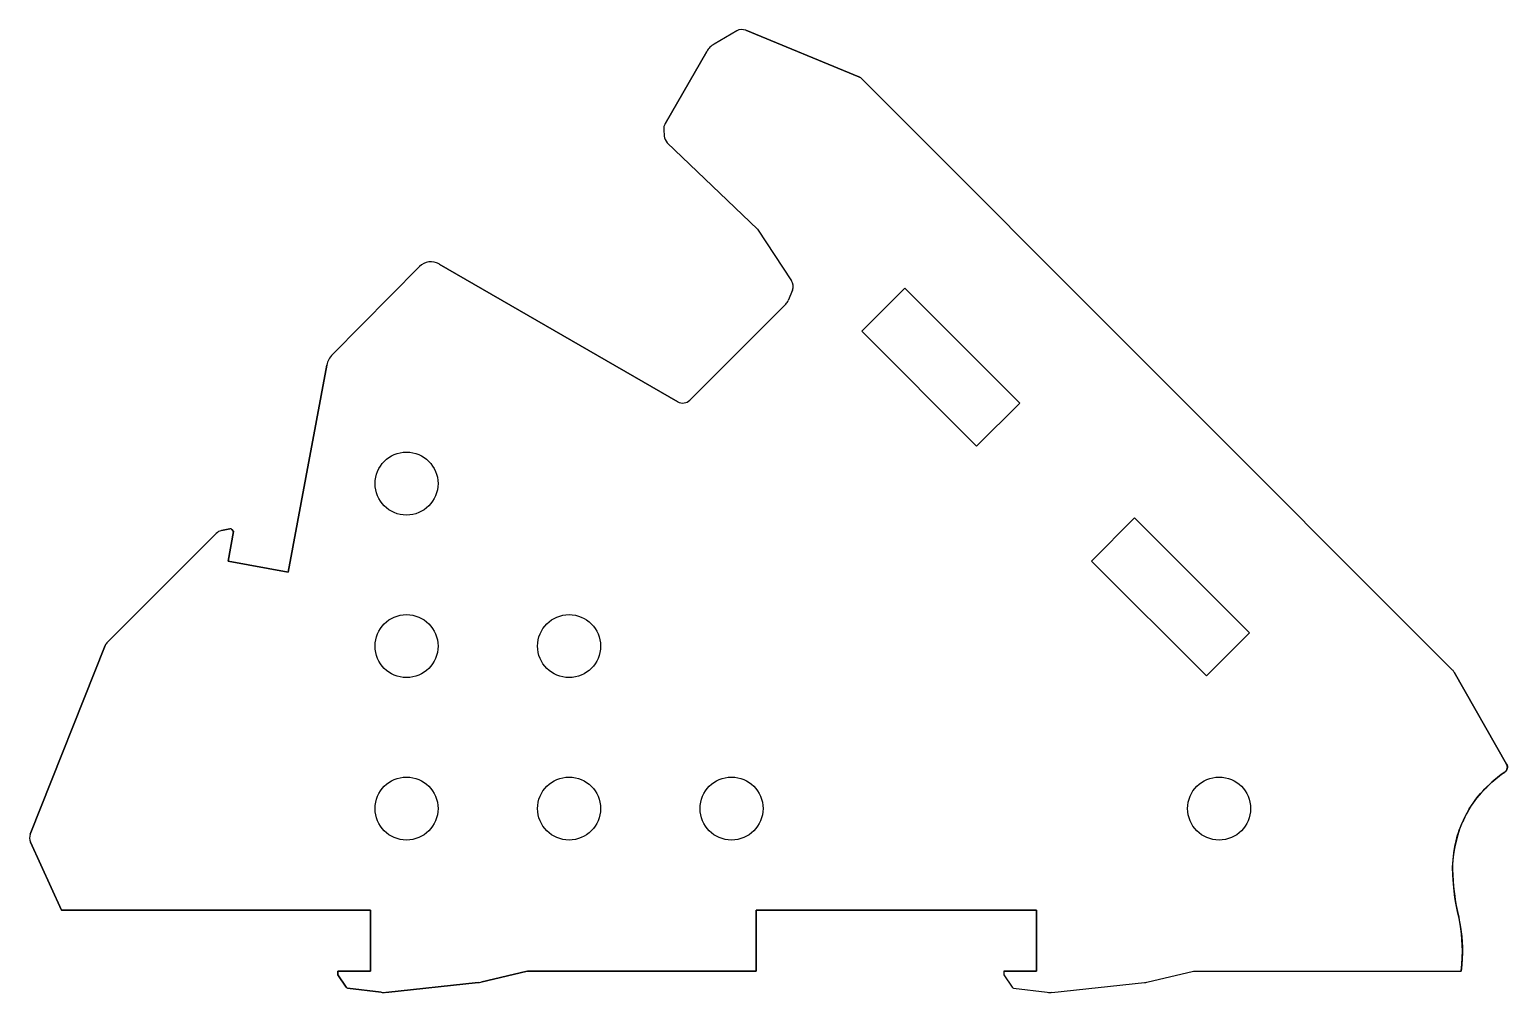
# Model space of a CAD drawing. Header units: millimetres. Extents: x -55.4 to 17.3, y -52.3 to -4.9.
import ezdxf

# ---------------------------------------------------------------- set-up
doc = ezdxf.new("R2010")
doc.units = ezdxf.units.MM
doc.layers.get('0').update_dxf_attribs({"linetype": 'CONTINUOUS'})

msp = doc.modelspace()

# ---------------------------------------------------------------- linework, layer by layer
for p, q in [((-20.603, -4.925), (-21.718, -5.571)), ((-20.603, -4.925), (-21.718, -5.571)), ((-14.593, -7.192), (-20.162, -4.896)), ((-20.162, -4.896), (-14.593, -7.192)), ((-22.083, -5.936), (-24.137, -9.493)), ((-24.137, -9.493), (-22.083, -5.936)), ((14.63, -36.399), (-14.43, -7.301)), ((-14.43, -7.301), (14.63, -36.399)), ((-24.203, -9.774), (-24.182, -10.1)), ((-24.203, -9.774), (-24.182, -10.1)), ((-24.029, -10.43), (-19.584, -14.687)), ((-24.029, -10.43), (-19.584, -14.687)), ((-19.584, -14.687), (-17.914, -17.226)), ((-19.584, -14.687), (-17.914, -17.226)), ((-36.227, -16.532), (-40.514, -20.858)), ((-36.227, -16.532), (-40.514, -20.858)), ((-23.515, -23.183), (-35.259, -16.403)), ((-35.259, -16.403), (-23.515, -23.183)), ((-17.867, -17.684), (-18.074, -18.207)), ((-17.867, -17.684), (-18.074, -18.207)), ((-18.185, -18.377), (-22.911, -23.103)), ((-22.911, -23.103), (-18.185, -18.377)), ((-40.786, -21.378), (-41.579, -25.608)), ((-41.579, -25.608), (-40.786, -21.378)), ((-41.593, -25.685), (-42.697, -31.581)), ((-42.697, -31.581), (-41.593, -25.685)), ((-41.579, -25.608), (-41.593, -25.685)), ((-41.593, -25.685), (-41.579, -25.608)), ((-46.23, -29.666), (-51.584, -35.02)), ((-51.584, -35.02), (-46.23, -29.666)), ((-45.554, -29.441), (-45.979, -29.53)), ((-45.979, -29.53), (-45.554, -29.441)), ((-45.646, -31.028), (-45.374, -29.576)), ((-45.374, -29.576), (-45.646, -31.028)), ((-45.374, -29.576), (-45.456, -29.476)), ((-45.456, -29.476), (-45.374, -29.576)), ((-42.697, -31.581), (-45.646, -31.028)), ((-45.646, -31.028), (-42.697, -31.581)), ((-51.696, -35.189), (-55.385, -44.478)), ((-55.385, -44.478), (-51.696, -35.189)), ((17.29, -41.024), (14.711, -36.504)), ((14.711, -36.504), (17.29, -41.024)), ((-55.375, -44.87), (-53.851, -48.216)), ((-53.851, -48.216), (-55.375, -44.87)), ((-53.851, -48.216), (-38.644, -48.216)), ((-38.644, -48.216), (-53.851, -48.216)), ((-38.644, -48.216), (-38.644, -51.216)), ((-38.644, -51.216), (-38.644, -48.216)), ((-19.644, -51.216), (-19.644, -48.216)), ((-19.644, -48.216), (-5.852, -48.216)), ((-5.852, -48.216), (-19.644, -48.216)), ((-19.644, -48.216), (-19.644, -51.216)), ((-5.852, -48.216), (-5.851, -51.216)), ((-5.851, -51.216), (-5.852, -48.216)), ((-38.644, -51.216), (-40.244, -51.216)), ((-40.244, -51.216), (-40.244, -51.397)), ((-40.244, -51.397), (-40.244, -51.216)), ((-40.244, -51.216), (-38.644, -51.216)), ((-40.244, -51.397), (-39.841, -52.013)), ((-39.841, -52.013), (-40.244, -51.397)), ((-33.208, -51.765), (-30.919, -51.222)), ((-30.919, -51.222), (-33.208, -51.765)), ((-30.893, -51.216), (-19.644, -51.216)), ((-19.644, -51.216), (-30.893, -51.216)), ((-5.851, -51.216), (-7.451, -51.216)), ((-7.451, -51.216), (-7.451, -51.397)), ((-7.451, -51.216), (-7.451, -51.397)), ((-7.451, -51.216), (-5.851, -51.216)), ((-7.451, -51.397), (-7.048, -52.013)), ((-7.451, -51.397), (-7.048, -52.013)), ((-0.415, -51.765), (1.874, -51.222)), ((-0.415, -51.765), (1.874, -51.222)), ((1.9, -51.216), (15.051, -51.216)), ((1.9, -51.216), (15.051, -51.216)), ((-39.77, -52.057), (-38.113, -52.263)), ((-38.113, -52.263), (-39.77, -52.057)), ((-37.885, -52.265), (-33.334, -51.786)), ((-33.334, -51.786), (-37.885, -52.265)), ((-6.977, -52.057), (-5.32, -52.263)), ((-6.977, -52.057), (-5.32, -52.263)), ((-5.092, -52.265), (-0.541, -51.786)), ((-5.092, -52.265), (-0.541, -51.786))]:
    msp.add_line(p, q)
for points in [[(-6.677, -23.249), (-8.799, -25.37), (-14.456, -19.713), (-12.334, -17.592)], [(-8.799, -25.37), (-6.677, -23.249), (-12.334, -17.592), (-14.456, -19.713)], [(4.636, -34.563), (2.515, -36.684), (-3.142, -31.027), (-1.021, -28.906)], [(2.515, -36.684), (4.636, -34.563), (-1.021, -28.906), (-3.142, -31.027)]]:
    msp.add_lwpolyline(points, close=True)
for centre in [(-36.863, -27.216), (-36.863, -27.216), (-36.863, -35.216), (-36.863, -35.216), (-28.863, -35.216), (-28.863, -35.216), (-36.863, -43.216), (-36.863, -43.216), (-28.863, -43.216), (-28.863, -43.216), (-20.863, -43.216), (-20.863, -43.216), (3.137, -43.216), (3.137, -43.216)]:
    msp.add_circle(centre, 1.55)
for centre, radius, start, end in [((-20.352, -5.358), 0.5, 67.58807, 120.05063), ((-20.352, -5.358), 0.5, 67.58807, 120.05063), ((-21.217, -6.436), 1, 120.05063, 150), ((-21.217, -6.436), 1, 120.05063, 150), ((-14.784, -7.655), 0.5, 44.96386, 67.58807), ((-14.784, -7.655), 0.5, 44.96386, 67.58807), ((-23.704, -9.743), 0.5, 150, 183.60714), ((-23.704, -9.743), 0.5, 150, 183.60714), ((-23.683, -10.069), 0.5, 183.60714, 226.23604), ((-23.683, -10.069), 0.5, 183.60714, 226.23604), ((-35.659, -17.095), 0.8, 60, 135.26034), ((-35.659, -17.095), 0.8, 60, 135.26034), ((-18.332, -17.501), 0.5, -21.55472, 33.32716), ((-18.332, -17.501), 0.5, -21.55472, 33.32716), ((-18.539, -18.023), 0.5, 315, 338.44528), ((-18.539, -18.023), 0.5, 315, 338.44528), ((-39.803, -21.562), 1, 135.26034, 169.39067), ((-39.803, -21.562), 1, 135.26034, 169.39067), ((-23.265, -22.75), 0.5, 240, 315), ((-23.265, -22.75), 0.5, 240, 315), ((-45.877, -30.02), 0.5, 101.83299, 135), ((-45.877, -30.02), 0.5, 101.83299, 135), ((-45.533, -29.539), 0.1, 39.08975, 101.83299), ((-45.533, -29.539), 0.1, 39.08975, 101.83299), ((-51.231, -35.374), 0.5, 135, 158.33734), ((-51.231, -35.374), 0.5, 135, 158.33734), ((14.277, -36.752), 0.5, 29.7147, 44.96386), ((14.277, -36.752), 0.5, 29.7147, 44.96386), ((-54.92, -44.663), 0.5, 158.33734, 204.5), ((-54.92, -44.663), 0.5, 158.33734, 204.5), ((-31.15, -50.249), 1, 283.34442, 284.88528), ((-31.15, -50.249), 1, 283.34442, 284.88528), ((1.643, -50.249), 1, 283.34442, 284.88528), ((1.643, -50.249), 1, 283.34442, 284.88528), ((-39.757, -51.958), 0.1, 213.23741, 262.92532), ((-39.757, -51.958), 0.1, 213.23741, 262.92532), ((-37.99, -51.27), 1, 262.92532, 276), ((-37.99, -51.27), 1, 262.92532, 276), ((-33.438, -50.792), 1, 276, 283.34442), ((-33.438, -50.792), 1, 276, 283.34442), ((-6.964, -51.958), 0.1, 213.23741, 262.92532), ((-6.964, -51.958), 0.1, 213.23741, 262.92532), ((-5.197, -51.27), 1, 262.92532, 276), ((-5.197, -51.27), 1, 262.92532, 276), ((-0.645, -50.792), 1, 276, 283.34442), ((-0.645, -50.792), 1, 276, 283.34442)]:
    msp.add_arc(centre, radius, start, end)
for points, knots in [([(15.051, -51.216), (15.175, -50.298), (15.1, -49.505), (14.869, -48.138), (14.708, -47.708), (14.582, -45.433), (14.87, -44.535), (15.093, -43.895), (15.376, -43.32), (15.955, -42.496), (16.305, -42.164), (16.729, -41.767), (16.978, -41.575), (17.202, -41.418)], [0, 0, 0, 0, 0.277647, 0.277647, 0.62987, 0.62987, 0.941556, 0.941556, 1.39809, 1.39809, 1.827504, 1.827504, 2.466689, 2.466689, 2.466689, 2.466689]), ([(17.202, -41.418), (16.977, -41.576), (16.725, -41.77), (15.639, -42.787), (15.338, -43.403), (14.738, -44.72), (14.648, -45.62), (14.6, -46.652), (14.744, -47.584), (14.861, -48.301), (14.943, -48.531), (15.111, -49.635), (15.165, -50.373), (15.051, -51.216)], [0.054812, 0.054812, 0.054812, 0.054812, 0.105677, 0.105677, 0.270454, 0.270454, 0.572069, 0.572069, 1.276753, 1.276753, 2.796194, 2.796194, 4.485465, 4.485465, 4.485465, 4.485465]), ([(17.29, -41.024), (17.31, -41.058), (17.322, -41.095), (17.332, -41.173), (17.33, -41.212), (17.311, -41.284), (17.296, -41.316), (17.256, -41.373), (17.231, -41.398), (17.202, -41.418)], [0, 0, 0, 0, 0.01171933, 0.01171933, 0.02343867, 0.02343867, 0.03395692, 0.03395692, 0.04447518, 0.04447518, 0.04447518, 0.04447518]), ([(17.202, -41.418), (17.234, -41.396), (17.261, -41.367), (17.303, -41.302), (17.318, -41.265), (17.331, -41.192), (17.331, -41.157), (17.32, -41.087), (17.308, -41.054), (17.29, -41.024)], [0, 0, 0, 0, 0.01171933, 0.01171933, 0.02343867, 0.02343867, 0.03395692, 0.03395692, 0.04447518, 0.04447518, 0.04447518, 0.04447518])]:
    msp.add_open_spline(points, degree=3, knots=knots)

doc.saveas('drawing.dxf')
